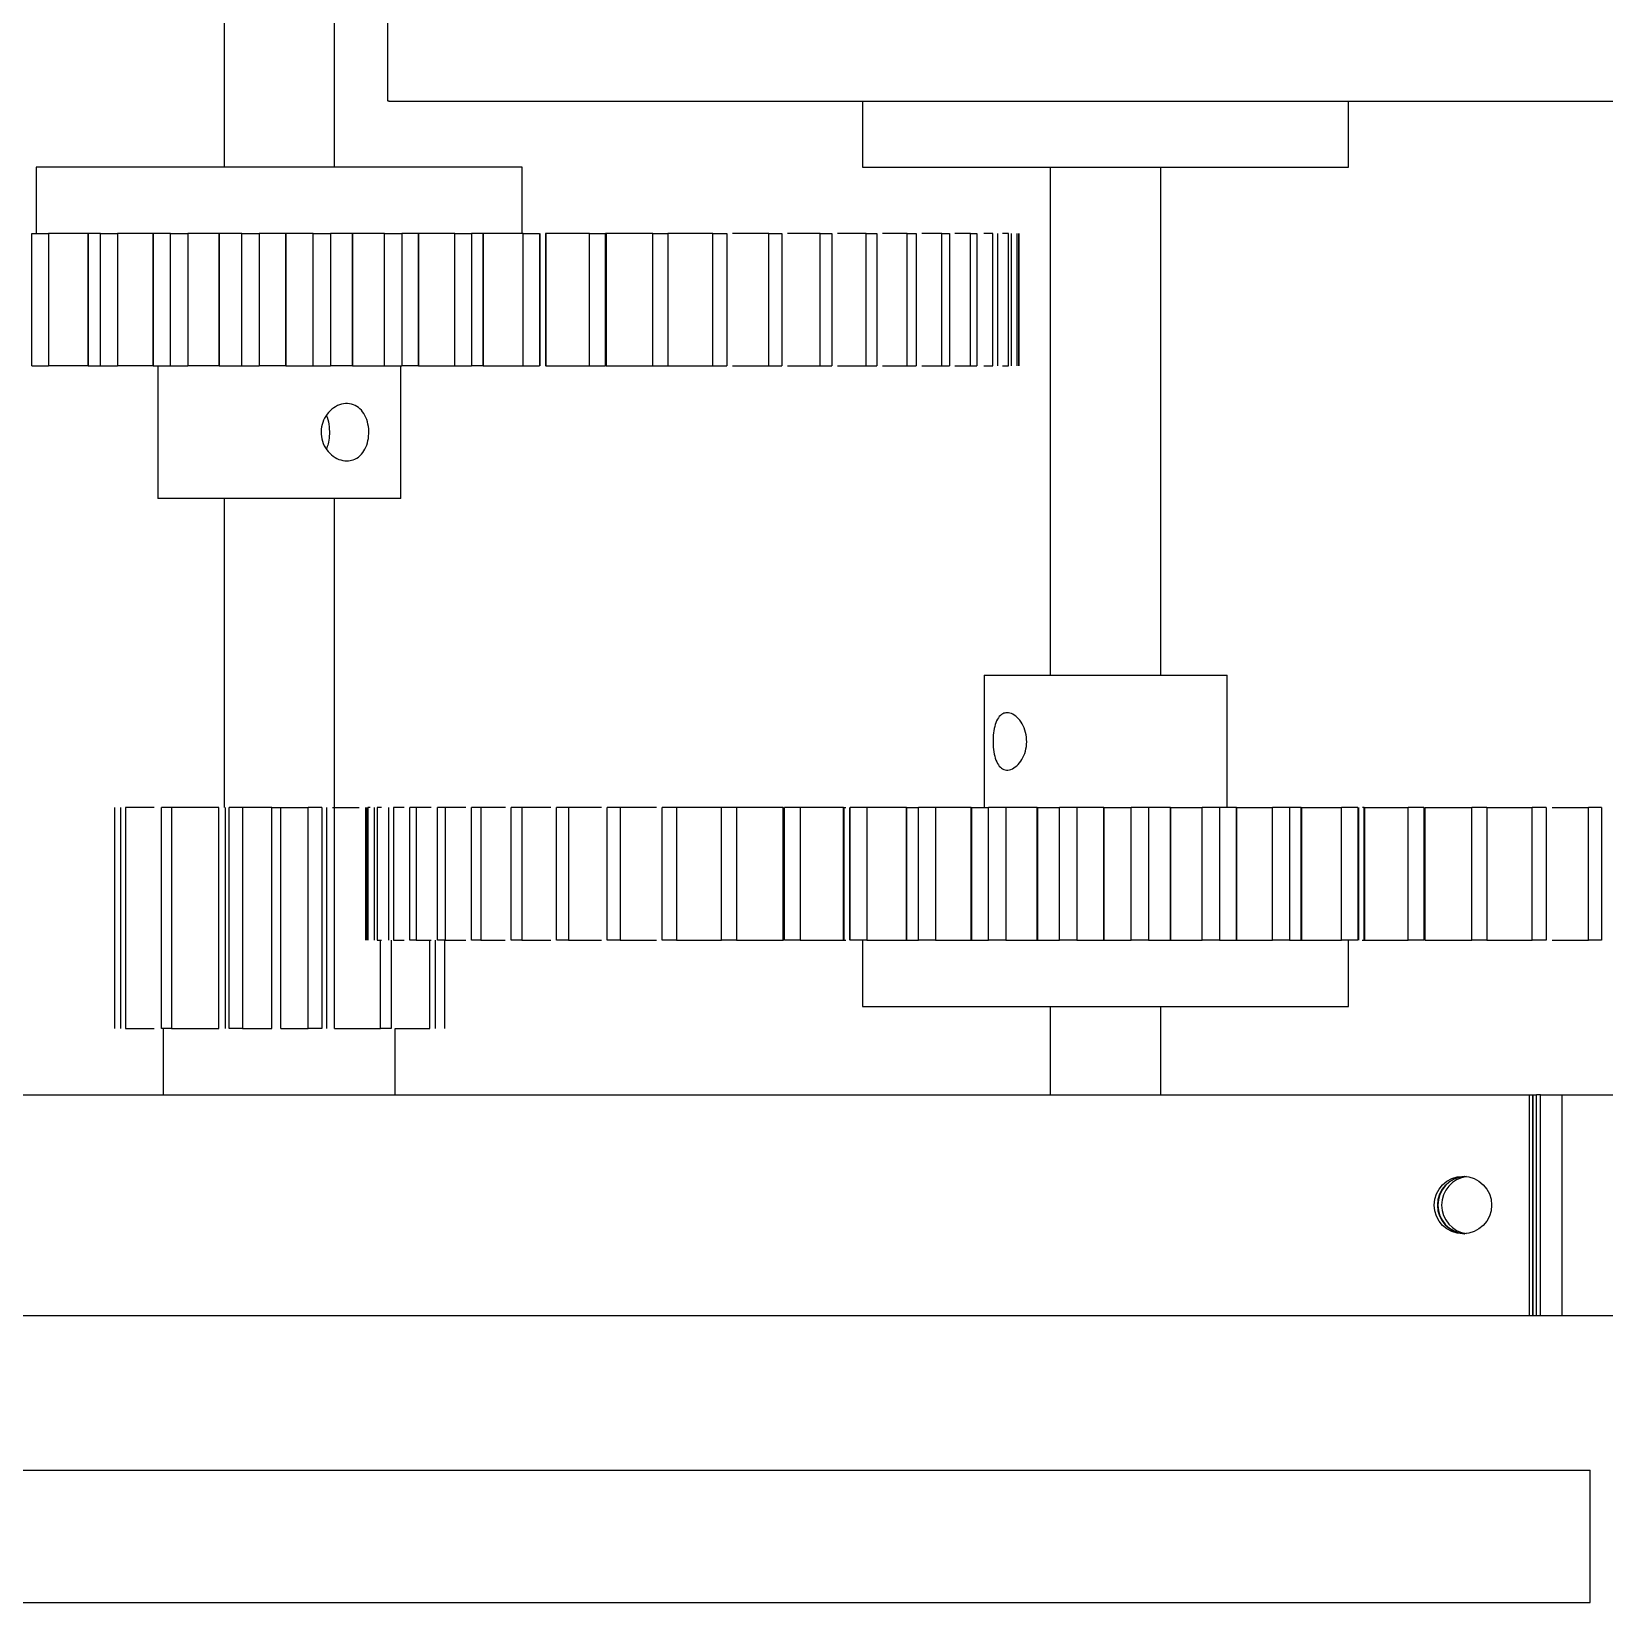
# Model space of a CAD drawing. Header units: millimetres. Extents: x 0 to 420, y 0 to 297.
# Drawn here: x 107.53 to 143.13, y 54.27 to 89.85 of the extents above; entities that cross this region are included whole.
import ezdxf

# ---------------------------------------------------------------- set-up
doc = ezdxf.new("R2010")
doc.units = ezdxf.units.MM

msp = doc.modelspace()

# ---------------------------------------------------------------- linework, layer by layer
at = {"color": 7, "linetype": 'Continuous', "lineweight": 25}
for p, q in [((111.885, 95.77), (111.885, 86.77)), ((114.385, 86.77), (114.385, 95.77)), ((115.586, 90.77), (115.586, 88.27)), ((126.335, 88.27), (126.335, 86.77)), ((137.335, 86.77), (137.335, 88.27)), ((107.635, 86.77), (107.635, 85.27)), ((108.563, 86.77), (107.635, 86.77)), ((118.635, 86.77), (108.563, 86.77)), ((118.635, 85.27), (118.635, 86.77)), ((126.335, 86.77), (137.335, 86.77)), ((130.585, 86.77), (130.585, 75.27)), ((133.085, 75.27), (133.085, 86.77)), ((107.537, 82.27), (107.537, 85.27)), ((107.537, 85.27), (107.91, 85.27)), ((107.91, 85.27), (107.91, 82.27)), ((108.802, 85.27), (108.802, 82.27)), ((108.812, 85.27), (108.802, 85.27)), ((108.812, 85.27), (108.812, 82.27)), ((109.087, 82.27), (109.087, 85.27)), ((109.087, 85.27), (109.471, 85.27)), ((109.471, 85.27), (109.471, 82.27)), ((110.271, 85.27), (110.271, 82.27)), ((110.281, 85.27), (110.271, 85.27)), ((110.281, 85.27), (110.281, 82.27)), ((110.674, 82.27), (110.674, 85.27)), ((110.674, 85.27), (111.065, 85.27)), ((111.065, 85.27), (111.065, 82.27)), ((111.767, 85.27), (111.767, 82.27)), ((111.777, 85.27), (111.767, 85.27)), ((111.777, 85.27), (111.777, 82.27)), ((112.285, 82.27), (112.285, 85.27)), ((112.285, 85.27), (112.679, 85.27)), ((112.679, 85.27), (112.679, 82.27)), ((113.276, 85.27), (113.276, 82.27)), ((113.286, 85.27), (113.276, 85.27)), ((113.286, 85.27), (113.286, 82.27)), ((113.903, 82.27), (113.903, 85.27)), ((113.903, 85.27), (114.297, 85.27)), ((114.297, 85.27), (114.297, 82.27)), ((114.783, 85.27), (114.783, 82.27)), ((114.793, 85.27), (114.783, 85.27)), ((114.793, 85.27), (114.793, 82.27)), ((115.514, 82.27), (115.514, 85.27)), ((115.514, 85.27), (115.905, 85.27)), ((115.905, 85.27), (115.905, 82.27)), ((116.275, 85.27), (116.275, 82.27)), ((116.285, 85.27), (116.275, 85.27)), ((116.285, 85.27), (116.285, 82.27)), ((117.104, 82.27), (117.104, 85.27)), ((117.104, 85.27), (117.486, 85.27)), ((117.486, 85.27), (117.486, 82.27)), ((117.738, 85.27), (117.738, 82.27)), ((117.747, 85.27), (117.738, 85.27)), ((117.747, 85.27), (117.747, 82.27)), ((118.656, 82.27), (118.656, 85.27)), ((118.656, 85.27), (119.027, 85.27)), ((119.027, 85.27), (119.027, 82.27)), ((119.04, 82.27), (119.04, 85.27)), ((119.157, 85.27), (119.157, 82.27)), ((119.166, 85.27), (119.157, 85.27)), ((119.166, 85.27), (119.166, 82.27)), ((120.156, 82.27), (120.156, 85.27)), ((120.156, 85.27), (120.513, 85.27)), ((120.513, 85.27), (120.513, 82.27)), ((120.521, 85.27), (120.521, 82.27)), ((120.529, 85.27), (120.521, 85.27)), ((120.529, 85.27), (120.529, 82.27)), ((121.591, 82.27), (121.591, 85.27)), ((121.591, 85.27), (121.93, 85.27)), ((121.93, 85.27), (121.93, 82.27)), ((122.947, 82.27), (122.947, 85.27)), ((122.947, 85.27), (123.264, 85.27)), ((123.264, 85.27), (123.264, 82.27)), ((124.212, 82.27), (124.212, 85.27)), ((124.212, 85.27), (124.505, 85.27)), ((124.505, 85.27), (124.505, 82.27)), ((125.373, 82.27), (125.373, 85.27)), ((125.373, 85.27), (125.639, 85.27)), ((125.639, 85.27), (125.639, 82.27)), ((126.419, 82.27), (126.419, 85.27)), ((126.419, 85.27), (126.656, 85.27)), ((126.656, 85.27), (126.656, 82.27)), ((127.342, 82.27), (127.342, 85.27)), ((127.342, 85.27), (127.547, 85.27)), ((127.547, 85.27), (127.547, 82.27)), ((128.132, 82.27), (128.132, 85.27)), ((128.132, 85.27), (128.304, 85.27)), ((128.304, 85.27), (128.304, 82.27)), ((128.782, 82.27), (128.782, 85.27)), ((128.782, 85.27), (128.919, 85.27)), ((128.919, 85.27), (128.919, 82.27)), ((129.286, 85.27), (129.078, 85.27)), ((129.286, 82.27), (129.286, 85.27)), ((129.386, 85.27), (129.386, 82.27)), ((129.639, 85.27), (129.5, 85.27)), ((129.639, 82.27), (129.639, 85.27)), ((129.702, 85.27), (129.702, 82.27)), ((129.838, 82.27), (129.838, 85.27)), ((129.863, 85.27), (129.863, 82.27)), ((129.882, 82.27), (129.882, 85.27)), ((107.537, 82.27), (107.91, 82.27)), ((108.812, 82.27), (108.802, 82.27)), ((109.087, 82.27), (109.471, 82.27)), ((110.281, 82.27), (110.271, 82.27)), ((110.385, 82.27), (110.385, 79.27)), ((110.674, 82.27), (111.065, 82.27)), ((111.777, 82.27), (111.767, 82.27)), ((112.285, 82.27), (112.679, 82.27)), ((113.286, 82.27), (113.276, 82.27)), ((113.903, 82.27), (114.297, 82.27)), ((114.793, 82.27), (114.783, 82.27)), ((115.514, 82.27), (115.905, 82.27)), ((115.885, 79.27), (115.885, 82.27)), ((116.285, 82.27), (116.275, 82.27)), ((117.104, 82.27), (117.486, 82.27)), ((117.747, 82.27), (117.738, 82.27)), ((118.656, 82.27), (119.027, 82.27)), ((119.166, 82.27), (119.157, 82.27)), ((120.156, 82.27), (120.513, 82.27)), ((120.529, 82.27), (120.521, 82.27)), ((121.591, 82.27), (121.93, 82.27)), ((122.947, 82.27), (123.264, 82.27)), ((124.212, 82.27), (124.505, 82.27)), ((125.373, 82.27), (125.639, 82.27)), ((126.419, 82.27), (126.656, 82.27)), ((127.342, 82.27), (127.547, 82.27)), ((128.132, 82.27), (128.304, 82.27)), ((128.782, 82.27), (128.919, 82.27)), ((129.078, 82.27), (129.286, 82.27)), ((129.5, 82.27), (129.639, 82.27)), ((110.849, 79.27), (110.385, 79.27)), ((115.885, 79.27), (110.849, 79.27)), ((111.885, 79.27), (111.885, 72.27)), ((114.385, 72.27), (114.385, 79.27)), ((129.085, 75.27), (129.085, 72.27)), ((129.085, 75.27), (133.447, 75.27)), ((133.447, 75.27), (134.585, 75.27)), ((134.585, 72.27), (134.585, 75.27)), ((109.406, 72.27), (109.406, 67.27)), ((109.548, 67.27), (109.548, 72.27)), ((109.652, 72.27), (109.652, 67.27)), ((110.467, 67.27), (110.467, 72.27)), ((110.697, 72.27), (110.467, 72.27)), ((110.697, 72.27), (110.697, 67.27)), ((111.77, 67.27), (111.77, 72.27)), ((111.908, 72.27), (111.908, 67.27)), ((111.997, 67.27), (111.997, 72.27)), ((112.3, 72.27), (111.997, 72.27)), ((112.3, 72.27), (112.3, 67.27)), ((112.968, 67.27), (112.968, 72.27)), ((112.968, 72.27), (113.172, 72.27)), ((113.172, 67.27), (113.172, 72.27)), ((113.787, 67.27), (113.787, 72.27)), ((114.095, 72.27), (113.787, 72.27)), ((114.095, 72.27), (114.095, 67.27)), ((114.211, 67.27), (114.211, 72.27)), ((114.337, 72.27), (114.387, 72.27)), ((114.387, 67.27), (114.387, 72.27)), ((115.087, 72.27), (115.087, 69.27)), ((115.114, 69.27), (115.114, 72.27)), ((115.142, 72.27), (115.142, 69.27)), ((115.189, 72.27), (115.142, 72.27)), ((115.287, 69.27), (115.287, 72.27)), ((115.352, 72.27), (115.352, 69.27)), ((115.446, 72.27), (115.352, 72.27)), ((115.614, 69.27), (115.614, 72.27)), ((115.717, 72.27), (115.717, 69.27)), ((116.093, 69.27), (116.093, 72.27)), ((116.232, 72.27), (116.093, 72.27)), ((116.232, 72.27), (116.232, 69.27)), ((116.718, 69.27), (116.718, 72.27)), ((116.892, 72.27), (116.718, 72.27)), ((116.892, 72.27), (116.892, 69.27)), ((117.485, 69.27), (117.485, 72.27)), ((117.693, 72.27), (117.485, 72.27)), ((117.693, 72.27), (117.693, 69.27)), ((118.386, 69.27), (118.386, 72.27)), ((118.625, 72.27), (118.386, 72.27)), ((118.625, 72.27), (118.625, 69.27)), ((119.412, 69.27), (119.412, 72.27)), ((119.68, 72.27), (119.412, 72.27)), ((119.68, 72.27), (119.68, 69.27)), ((120.555, 69.27), (120.555, 72.27)), ((120.849, 72.27), (120.555, 72.27)), ((120.849, 72.27), (120.849, 69.27)), ((121.802, 69.27), (121.802, 72.27)), ((122.121, 72.27), (121.802, 72.27)), ((122.121, 72.27), (122.121, 69.27)), ((123.144, 69.27), (123.144, 72.27)), ((123.483, 72.27), (123.144, 72.27)), ((123.483, 72.27), (123.483, 69.27)), ((124.54, 69.27), (124.54, 72.27)), ((124.54, 72.27), (124.549, 72.27)), ((124.549, 69.27), (124.549, 72.27)), ((124.566, 69.27), (124.566, 72.27)), ((124.924, 72.27), (124.566, 72.27)), ((124.924, 72.27), (124.924, 69.27)), ((125.908, 69.27), (125.908, 72.27)), ((125.908, 72.27), (125.917, 72.27)), ((125.917, 69.27), (125.917, 72.27)), ((125.917, 72.27), (125.956, 72.27)), ((126.04, 72.27), (126.04, 69.27)), ((126.056, 69.27), (126.056, 72.27)), ((126.429, 72.27), (126.056, 72.27)), ((126.429, 72.27), (126.429, 69.27)), ((127.331, 69.27), (127.331, 72.27)), ((127.331, 72.27), (127.34, 72.27)), ((127.34, 69.27), (127.34, 72.27)), ((127.601, 69.27), (127.601, 72.27)), ((127.984, 72.27), (127.601, 72.27)), ((127.984, 72.27), (127.984, 69.27)), ((128.796, 69.27), (128.796, 72.27)), ((128.796, 72.27), (128.805, 72.27)), ((128.805, 69.27), (128.805, 72.27)), ((129.185, 69.27), (129.185, 72.27)), ((129.575, 72.27), (129.185, 72.27)), ((129.575, 72.27), (129.575, 69.27)), ((130.289, 69.27), (130.289, 72.27)), ((130.289, 72.27), (130.299, 72.27)), ((130.299, 69.27), (130.299, 72.27)), ((130.793, 69.27), (130.793, 72.27)), ((131.188, 72.27), (130.793, 72.27)), ((131.188, 72.27), (131.188, 69.27)), ((131.797, 69.27), (131.797, 72.27)), ((131.797, 72.27), (131.807, 72.27)), ((131.807, 69.27), (131.807, 72.27)), ((132.412, 69.27), (132.412, 72.27)), ((132.806, 72.27), (132.412, 72.27)), ((132.806, 72.27), (132.806, 69.27)), ((133.305, 69.27), (133.305, 72.27)), ((133.305, 72.27), (133.315, 72.27)), ((133.315, 69.27), (133.315, 72.27)), ((134.025, 69.27), (134.025, 72.27)), ((134.415, 72.27), (134.025, 72.27)), ((134.415, 72.27), (134.415, 69.27)), ((134.8, 69.27), (134.8, 72.27)), ((134.8, 72.27), (134.809, 72.27)), ((134.809, 69.27), (134.809, 72.27)), ((135.617, 69.27), (135.617, 72.27)), ((136.001, 72.27), (135.617, 72.27)), ((136.001, 72.27), (136.001, 69.27)), ((136.266, 69.27), (136.266, 72.27)), ((136.266, 72.27), (136.276, 72.27)), ((136.276, 69.27), (136.276, 72.27)), ((137.174, 69.27), (137.174, 72.27)), ((137.547, 72.27), (137.174, 72.27)), ((137.547, 72.27), (137.547, 69.27)), ((137.565, 69.27), (137.565, 72.27)), ((137.692, 72.27), (137.648, 72.27)), ((137.692, 69.27), (137.692, 72.27)), ((137.692, 72.27), (137.701, 72.27)), ((137.701, 69.27), (137.701, 72.27)), ((138.682, 69.27), (138.682, 72.27)), ((139.04, 72.27), (138.682, 72.27)), ((139.04, 72.27), (139.04, 69.27)), ((139.063, 69.27), (139.063, 72.27)), ((139.063, 72.27), (139.071, 72.27)), ((139.071, 69.27), (139.071, 72.27)), ((140.125, 69.27), (140.125, 72.27)), ((140.466, 72.27), (140.125, 72.27)), ((140.466, 72.27), (140.466, 69.27)), ((141.491, 69.27), (141.491, 72.27)), ((141.811, 72.27), (141.491, 72.27)), ((141.811, 72.27), (141.811, 69.27)), ((142.767, 69.27), (142.767, 72.27)), ((143.063, 72.27), (142.767, 72.27)), ((143.063, 72.27), (143.063, 69.27)), ((115.352, 69.27), (115.446, 69.27)), ((115.429, 67.27), (115.429, 69.27)), ((115.67, 69.27), (115.67, 67.27)), ((116.232, 69.27), (116.093, 69.27)), ((116.545, 67.27), (116.545, 69.27)), ((116.664, 69.27), (116.664, 67.27)), ((116.892, 69.27), (116.718, 69.27)), ((116.88, 67.27), (116.88, 69.27)), ((117.693, 69.27), (117.485, 69.27)), ((118.625, 69.27), (118.386, 69.27)), ((119.68, 69.27), (119.412, 69.27)), ((120.849, 69.27), (120.555, 69.27)), ((122.121, 69.27), (121.802, 69.27)), ((123.483, 69.27), (123.144, 69.27)), ((124.54, 69.27), (124.549, 69.27)), ((124.924, 69.27), (124.566, 69.27)), ((125.908, 69.27), (125.917, 69.27)), ((125.917, 69.27), (125.956, 69.27)), ((126.429, 69.27), (126.056, 69.27)), ((126.335, 69.27), (126.335, 67.77)), ((127.331, 69.27), (127.34, 69.27)), ((127.984, 69.27), (127.601, 69.27)), ((128.796, 69.27), (128.805, 69.27)), ((129.575, 69.27), (129.185, 69.27)), ((130.289, 69.27), (130.299, 69.27)), ((131.188, 69.27), (130.793, 69.27)), ((131.797, 69.27), (131.807, 69.27)), ((132.806, 69.27), (132.412, 69.27)), ((133.305, 69.27), (133.315, 69.27)), ((134.415, 69.27), (134.025, 69.27)), ((134.8, 69.27), (134.809, 69.27)), ((136.001, 69.27), (135.617, 69.27)), ((136.266, 69.27), (136.276, 69.27)), ((137.547, 69.27), (137.174, 69.27)), ((137.335, 67.77), (137.335, 69.27)), ((137.645, 69.27), (137.692, 69.27)), ((137.692, 69.27), (137.701, 69.27)), ((139.04, 69.27), (138.682, 69.27)), ((139.063, 69.27), (139.071, 69.27)), ((140.466, 69.27), (140.125, 69.27)), ((141.811, 69.27), (141.491, 69.27)), ((143.063, 69.27), (142.767, 69.27)), ((126.335, 67.77), (135.059, 67.77)), ((130.585, 67.77), (130.585, 65.77)), ((133.085, 65.77), (133.085, 67.77)), ((135.059, 67.77), (137.335, 67.77)), ((110.697, 67.27), (110.467, 67.27)), ((110.51, 67.27), (110.51, 65.77)), ((112.3, 67.27), (111.997, 67.27)), ((114.095, 67.27), (113.787, 67.27)), ((115.67, 67.27), (115.429, 67.27)), ((115.76, 65.77), (115.76, 67.27)), ((89.42, 65.77), (141.423, 65.77)), ((141.423, 65.77), (141.423, 60.77)), ((141.423, 65.77), (141.496, 65.77)), ((141.496, 65.77), (141.496, 60.77)), ((141.496, 65.77), (141.507, 65.77)), ((141.507, 65.77), (141.507, 60.77)), ((141.507, 65.77), (141.589, 65.77)), ((141.589, 60.77), (141.589, 65.77)), ((141.676, 65.77), (141.589, 65.77)), ((141.676, 60.77), (141.676, 65.77)), ((141.676, 65.77), (142.161, 65.77)), ((142.161, 65.77), (142.161, 60.77)), ((142.161, 65.77), (147.16, 65.77)), ((89.42, 60.77), (141.423, 60.77)), ((141.423, 60.77), (141.496, 60.77)), ((141.496, 60.77), (141.507, 60.77)), ((141.507, 60.77), (141.589, 60.77)), ((141.589, 60.77), (141.676, 60.77)), ((141.676, 60.77), (142.161, 60.77)), ((142.161, 60.77), (147.16, 60.77)), ((56.677, 57.27), (142.807, 57.27)), ((142.807, 54.27), (142.807, 57.27)), ((56.677, 54.27), (142.807, 54.27))]:
    msp.add_line(p, q, dxfattribs=at)
msp.add_circle((139.923, 63.27), 0.65, dxfattribs=at)
for centre, start, end in [((139.996, 63.27), 93.2269, 266.7731), ((140.007, 63.27), 93.7083, 266.2917), ((140.089, 63.27), 97.3296, 262.6704)]:
    msp.add_arc(centre, 0.65, start, end, dxfattribs=at)
for points, knots in [([(115.623, 88.27), (115.612, 88.27), (115.574, 88.27), (115.852, 88.27), (116.439, 88.27), (117.323, 88.27), (118.405, 88.27), (119.487, 88.27), (120.576, 88.27), (121.641, 88.27), (122.723, 88.27), (123.708, 88.27), (124.564, 88.27), (125.454, 88.27), (126.469, 88.27), (127.667, 88.27), (128.813, 88.27), (129.721, 88.27), (130.49, 88.27), (131.053, 88.27), (131.397, 88.27)], [0, 0, 0, 0, 0.01948, 0.068411, 0.117459, 0.209736, 0.282259, 0.347017, 0.411758, 0.473284, 0.534813, 0.596231, 0.644516, 0.692876, 0.741199, 0.822434, 0.886097, 0.918027, 0.949926, 1, 1, 1, 1]), ([(131.397, 88.27), (131.766, 88.27), (132.505, 88.27), (133.548, 88.27), (134.444, 88.27), (135.49, 88.27), (136.726, 88.27), (137.779, 88.27), (138.674, 88.27), (139.294, 88.27), (139.896, 88.27), (140.609, 88.27), (141.419, 88.27), (142.635, 88.27), (143.876, 88.27), (145.049, 88.27), (145.925, 88.27), (146.551, 88.27), (146.938, 88.27), (147.209, 88.27), (147.481, 88.27), (147.937, 88.27), (148.35, 88.27), (148.755, 88.27), (148.681, 88.27), (148.661, 88.27)], [0, 0, 0, 0, 0.036058, 0.072127, 0.100451, 0.128825, 0.185488, 0.230079, 0.258455, 0.286831, 0.309123, 0.331412, 0.371233, 0.411034, 0.483236, 0.539972, 0.590621, 0.641252, 0.6919, 0.742583, 0.822224, 0.87982, 0.937415, 0.982586, 1, 1, 1, 1]), ([(108.802, 85.27), (108.765, 85.27), (108.698, 85.27), (108.607, 85.27), (108.497, 85.27), (108.354, 85.27), (108.135, 85.27), (107.965, 85.27), (107.91, 85.27)], [0, 0, 0, 0, 0.083757, 0.152386, 0.216575, 0.414392, 0.81295, 1, 1, 1, 1]), ([(109.087, 85.27), (109.073, 85.27), (109.031, 85.27), (108.987, 85.27), (109.001, 85.27), (108.959, 85.27), (108.902, 85.27), (108.844, 85.27), (108.812, 85.27)], [0, 0, 0, 0, 0.18705, 0.585608, 0.783425, 0.847614, 0.916243, 1, 1, 1, 1]), ([(110.271, 85.27), (110.234, 85.27), (110.167, 85.27), (110.08, 85.27), (109.98, 85.27), (109.862, 85.27), (109.67, 85.27), (109.519, 85.27), (109.471, 85.27)], [0, 0, 0, 0, 0.083757, 0.152386, 0.216575, 0.414392, 0.81295, 1, 1, 1, 1]), ([(110.674, 85.27), (110.653, 85.27), (110.587, 85.27), (110.51, 85.27), (110.495, 85.27), (110.441, 85.27), (110.376, 85.27), (110.315, 85.27), (110.281, 85.27)], [0, 0, 0, 0, 0.18705, 0.585608, 0.783425, 0.847614, 0.916243, 1, 1, 1, 1]), ([(111.767, 85.27), (111.731, 85.27), (111.664, 85.27), (111.582, 85.27), (111.493, 85.27), (111.401, 85.27), (111.237, 85.27), (111.107, 85.27), (111.065, 85.27)], [0, 0, 0, 0, 0.083757, 0.152386, 0.216575, 0.414392, 0.81295, 1, 1, 1, 1]), ([(112.285, 85.27), (112.256, 85.27), (112.166, 85.27), (112.057, 85.27), (112.015, 85.27), (111.947, 85.27), (111.876, 85.27), (111.812, 85.27), (111.777, 85.27)], [0, 0, 0, 0, 0.18705, 0.585608, 0.783425, 0.847614, 0.916243, 1, 1, 1, 1]), ([(113.276, 85.27), (113.24, 85.27), (113.175, 85.27), (113.098, 85.27), (113.021, 85.27), (112.956, 85.27), (112.822, 85.27), (112.714, 85.27), (112.679, 85.27)], [0, 0, 0, 0, 0.083757, 0.152386, 0.216575, 0.414392, 0.81295, 1, 1, 1, 1]), ([(113.903, 85.27), (113.867, 85.27), (113.754, 85.27), (113.615, 85.27), (113.545, 85.27), (113.465, 85.27), (113.387, 85.27), (113.322, 85.27), (113.286, 85.27)], [0, 0, 0, 0, 0.18705, 0.585608, 0.783425, 0.847614, 0.916243, 1, 1, 1, 1]), ([(114.783, 85.27), (114.748, 85.27), (114.685, 85.27), (114.615, 85.27), (114.55, 85.27), (114.513, 85.27), (114.41, 85.27), (114.324, 85.27), (114.297, 85.27)], [0, 0, 0, 0, 0.083757, 0.152386, 0.216575, 0.414392, 0.81295, 1, 1, 1, 1]), ([(115.514, 85.27), (115.472, 85.27), (115.337, 85.27), (115.168, 85.27), (115.071, 85.27), (114.979, 85.27), (114.896, 85.27), (114.83, 85.27), (114.793, 85.27)], [0, 0, 0, 0, 0.18705, 0.585608, 0.783425, 0.847614, 0.916243, 1, 1, 1, 1]), ([(116.275, 85.27), (116.242, 85.27), (116.181, 85.27), (116.118, 85.27), (116.065, 85.27), (116.056, 85.27), (115.986, 85.27), (115.924, 85.27), (115.905, 85.27)], [0, 0, 0, 0, 0.083757, 0.152386, 0.216575, 0.414392, 0.81295, 1, 1, 1, 1]), ([(117.104, 85.27), (117.054, 85.27), (116.899, 85.27), (116.702, 85.27), (116.578, 85.27), (116.477, 85.27), (116.389, 85.27), (116.322, 85.27), (116.285, 85.27)], [0, 0, 0, 0, 0.18705, 0.585608, 0.783425, 0.847614, 0.916243, 1, 1, 1, 1]), ([(117.738, 85.27), (117.706, 85.27), (117.649, 85.27), (117.593, 85.27), (117.554, 85.27), (117.573, 85.27), (117.535, 85.27), (117.498, 85.27), (117.486, 85.27)], [0, 0, 0, 0, 0.0837574, 0.1523862, 0.2165752, 0.4143916, 0.8129503, 1, 1, 1, 1]), ([(118.656, 85.27), (118.6, 85.27), (118.426, 85.27), (118.203, 85.27), (118.054, 85.27), (117.943, 85.27), (117.851, 85.27), (117.784, 85.27), (117.747, 85.27)], [0, 0, 0, 0, 0.18705, 0.585608, 0.783425, 0.847614, 0.916243, 1, 1, 1, 1]), ([(120.156, 85.27), (120.095, 85.27), (119.904, 85.27), (119.656, 85.27), (119.484, 85.27), (119.364, 85.27), (119.27, 85.27), (119.203, 85.27), (119.166, 85.27)], [0, 0, 0, 0, 0.18705, 0.585608, 0.783425, 0.847614, 0.916243, 1, 1, 1, 1]), ([(121.591, 85.27), (121.525, 85.27), (121.318, 85.27), (121.049, 85.27), (120.855, 85.27), (120.727, 85.27), (120.631, 85.27), (120.565, 85.27), (120.529, 85.27)], [0, 0, 0, 0, 0.18705, 0.585608, 0.783425, 0.847614, 0.916243, 1, 1, 1, 1]), ([(122.947, 85.27), (122.877, 85.27), (122.656, 85.27), (122.368, 85.27), (122.153, 85.27), (122.019, 85.27), (121.959, 85.27), (121.93, 85.27), (121.93, 85.27)], [0, 0, 0, 0, 0.204128, 0.639075, 0.854952, 0.925002, 0.999897, 1, 1, 1, 1]), ([(124.212, 85.27), (124.137, 85.27), (123.905, 85.27), (123.634, 85.27), (123.44, 85.27), (123.394, 85.27)], [0, 0, 0, 0, 0.263965, 0.826413, 1, 1, 1, 1]), ([(125.373, 85.27), (125.295, 85.27), (125.053, 85.27), (124.809, 85.27), (124.643, 85.27), (124.634, 85.27)], [0, 0, 0, 0, 0.307371, 0.962306, 1, 1, 1, 1]), ([(126.419, 85.27), (126.34, 85.27), (126.119, 85.27), (125.905, 85.27), (125.768, 85.27)], [0, 0, 0, 0, 0.3614598, 1, 1, 1, 1]), ([(127.342, 85.27), (127.261, 85.27), (127.074, 85.27), (126.89, 85.27), (126.786, 85.27)], [0, 0, 0, 0, 0.433552, 1, 1, 1, 1]), ([(128.132, 85.27), (128.05, 85.27), (127.898, 85.27), (127.747, 85.27), (127.677, 85.27)], [0, 0, 0, 0, 0.537412, 1, 1, 1, 1]), ([(128.782, 85.27), (128.7, 85.27), (128.581, 85.27), (128.462, 85.27), (128.424, 85.27)], [0, 0, 0, 0, 0.6855599, 1, 1, 1, 1]), ([(108.802, 82.27), (108.765, 82.27), (108.698, 82.27), (108.607, 82.27), (108.497, 82.27), (108.354, 82.27), (108.135, 82.27), (107.965, 82.27), (107.91, 82.27)], [0, 0, 0, 0, 0.083757, 0.152386, 0.216575, 0.414392, 0.81295, 1, 1, 1, 1]), ([(108.812, 82.27), (108.844, 82.27), (108.902, 82.27), (108.959, 82.27), (109.001, 82.27), (108.987, 82.27), (109.031, 82.27), (109.073, 82.27), (109.087, 82.27)], [0, 0, 0, 0, 0.083757, 0.152386, 0.216575, 0.414392, 0.81295, 1, 1, 1, 1]), ([(110.271, 82.27), (110.234, 82.27), (110.167, 82.27), (110.08, 82.27), (109.98, 82.27), (109.862, 82.27), (109.67, 82.27), (109.519, 82.27), (109.471, 82.27)], [0, 0, 0, 0, 0.083757, 0.152386, 0.216575, 0.414392, 0.81295, 1, 1, 1, 1]), ([(110.281, 82.27), (110.315, 82.27), (110.376, 82.27), (110.441, 82.27), (110.495, 82.27), (110.51, 82.27), (110.587, 82.27), (110.653, 82.27), (110.674, 82.27)], [0, 0, 0, 0, 0.083757, 0.152386, 0.216575, 0.414392, 0.81295, 1, 1, 1, 1]), ([(111.767, 82.27), (111.731, 82.27), (111.664, 82.27), (111.582, 82.27), (111.493, 82.27), (111.401, 82.27), (111.237, 82.27), (111.107, 82.27), (111.065, 82.27)], [0, 0, 0, 0, 0.0837574, 0.1523862, 0.2165752, 0.4143916, 0.8129503, 1, 1, 1, 1]), ([(111.777, 82.27), (111.812, 82.27), (111.876, 82.27), (111.947, 82.27), (112.015, 82.27), (112.057, 82.27), (112.166, 82.27), (112.256, 82.27), (112.285, 82.27)], [0, 0, 0, 0, 0.083757, 0.152386, 0.216575, 0.414392, 0.81295, 1, 1, 1, 1]), ([(113.276, 82.27), (113.24, 82.27), (113.175, 82.27), (113.098, 82.27), (113.021, 82.27), (112.956, 82.27), (112.822, 82.27), (112.714, 82.27), (112.679, 82.27)], [0, 0, 0, 0, 0.083757, 0.152386, 0.216575, 0.414392, 0.81295, 1, 1, 1, 1]), ([(113.286, 82.27), (113.322, 82.27), (113.387, 82.27), (113.465, 82.27), (113.545, 82.27), (113.615, 82.27), (113.754, 82.27), (113.867, 82.27), (113.903, 82.27)], [0, 0, 0, 0, 0.083757, 0.152386, 0.216575, 0.414392, 0.81295, 1, 1, 1, 1]), ([(114.783, 82.27), (114.748, 82.27), (114.685, 82.27), (114.615, 82.27), (114.55, 82.27), (114.513, 82.27), (114.41, 82.27), (114.324, 82.27), (114.297, 82.27)], [0, 0, 0, 0, 0.083757, 0.152386, 0.216575, 0.414392, 0.81295, 1, 1, 1, 1]), ([(114.793, 82.27), (114.83, 82.27), (114.896, 82.27), (114.979, 82.27), (115.071, 82.27), (115.168, 82.27), (115.337, 82.27), (115.472, 82.27), (115.514, 82.27)], [0, 0, 0, 0, 0.083757, 0.152386, 0.216575, 0.414392, 0.81295, 1, 1, 1, 1]), ([(116.275, 82.27), (116.242, 82.27), (116.181, 82.27), (116.118, 82.27), (116.065, 82.27), (116.056, 82.27), (115.986, 82.27), (115.924, 82.27), (115.905, 82.27)], [0, 0, 0, 0, 0.083757, 0.152386, 0.216575, 0.414392, 0.81295, 1, 1, 1, 1]), ([(116.285, 82.27), (116.322, 82.27), (116.389, 82.27), (116.477, 82.27), (116.578, 82.27), (116.702, 82.27), (116.899, 82.27), (117.054, 82.27), (117.104, 82.27)], [0, 0, 0, 0, 0.083757, 0.152386, 0.216575, 0.414392, 0.81295, 1, 1, 1, 1]), ([(117.738, 82.27), (117.706, 82.27), (117.649, 82.27), (117.593, 82.27), (117.554, 82.27), (117.573, 82.27), (117.535, 82.27), (117.498, 82.27), (117.486, 82.27)], [0, 0, 0, 0, 0.083757, 0.152386, 0.216575, 0.414392, 0.81295, 1, 1, 1, 1]), ([(117.747, 82.27), (117.784, 82.27), (117.851, 82.27), (117.943, 82.27), (118.054, 82.27), (118.203, 82.27), (118.426, 82.27), (118.6, 82.27), (118.656, 82.27)], [0, 0, 0, 0, 0.083757, 0.152386, 0.216575, 0.414392, 0.81295, 1, 1, 1, 1]), ([(119.166, 82.27), (119.203, 82.27), (119.27, 82.27), (119.364, 82.27), (119.484, 82.27), (119.656, 82.27), (119.904, 82.27), (120.095, 82.27), (120.156, 82.27)], [0, 0, 0, 0, 0.083757, 0.152386, 0.216575, 0.414392, 0.81295, 1, 1, 1, 1]), ([(120.529, 82.27), (120.565, 82.27), (120.631, 82.27), (120.727, 82.27), (120.855, 82.27), (121.049, 82.27), (121.318, 82.27), (121.525, 82.27), (121.591, 82.27)], [0, 0, 0, 0, 0.083757, 0.152386, 0.216575, 0.414392, 0.81295, 1, 1, 1, 1]), ([(121.93, 82.27), (121.93, 82.27), (121.959, 82.27), (122.019, 82.27), (122.153, 82.27), (122.368, 82.27), (122.656, 82.27), (122.877, 82.27), (122.947, 82.27)], [0, 0, 0, 0, 0.000103, 0.074998, 0.145048, 0.360925, 0.795872, 1, 1, 1, 1]), ([(123.395, 82.27), (123.441, 82.27), (123.635, 82.27), (123.905, 82.27), (124.137, 82.27), (124.212, 82.27)], [0, 0, 0, 0, 0.172167, 0.735581, 1, 1, 1, 1]), ([(124.636, 82.27), (124.644, 82.27), (124.81, 82.27), (125.053, 82.27), (125.295, 82.27), (125.373, 82.27)], [0, 0, 0, 0, 0.035868, 0.692046, 1, 1, 1, 1]), ([(125.77, 82.27), (125.906, 82.27), (126.12, 82.27), (126.34, 82.27), (126.419, 82.27)], [0, 0, 0, 0, 0.637777, 1, 1, 1, 1]), ([(126.787, 82.27), (126.891, 82.27), (127.074, 82.27), (127.261, 82.27), (127.342, 82.27)], [0, 0, 0, 0, 0.5653788, 1, 1, 1, 1]), ([(127.678, 82.27), (127.748, 82.27), (127.898, 82.27), (128.05, 82.27), (128.132, 82.27)], [0, 0, 0, 0, 0.46097, 1, 1, 1, 1]), ([(128.424, 82.27), (128.462, 82.27), (128.581, 82.27), (128.7, 82.27), (128.782, 82.27)], [0, 0, 0, 0, 0.31444, 1, 1, 1, 1]), ([(114.664, 80.12), (114.603, 80.127), (114.482, 80.141), (114.309, 80.25), (114.17, 80.411), (114.086, 80.616), (114.072, 80.837), (114.128, 81.048), (114.243, 81.228), (114.405, 81.36), (114.59, 81.427), (114.773, 81.419), (114.932, 81.341), (115.057, 81.201), (115.138, 81.011), (115.169, 80.794), (115.149, 80.576), (115.08, 80.381), (114.966, 80.228), (114.821, 80.136), (114.712, 80.125), (114.664, 80.12)], [0, 0, 0, 0, 0.052684, 0.105334, 0.158862, 0.213078, 0.266308, 0.318404, 0.370989, 0.424904, 0.478956, 0.531761, 0.583889, 0.636872, 0.690999, 0.744788, 0.797204, 0.849385, 0.902796, 0.957019, 1, 1, 1, 1]), ([(114.202, 81.143), (114.208, 81.132), (114.244, 81.065), (114.267, 80.903), (114.272, 80.691), (114.25, 80.515), (114.215, 80.429), (114.2, 80.394)], [0, 0, 0, 0, 0.056852, 0.343859, 0.602538, 0.832915, 1, 1, 1, 1]), ([(129.607, 74.42), (129.65, 74.413), (129.738, 74.399), (129.869, 74.291), (129.979, 74.129), (130.046, 73.924), (130.058, 73.704), (130.013, 73.493), (129.92, 73.313), (129.795, 73.18), (129.658, 73.114), (129.53, 73.121), (129.426, 73.199), (129.349, 73.339), (129.302, 73.529), (129.285, 73.747), (129.296, 73.964), (129.335, 74.159), (129.404, 74.313), (129.498, 74.405), (129.573, 74.416), (129.607, 74.42)], [0, 0, 0, 0, 0.052684, 0.105334, 0.158862, 0.213078, 0.266308, 0.318404, 0.370989, 0.424904, 0.478956, 0.531761, 0.583889, 0.636872, 0.690999, 0.744788, 0.797204, 0.849385, 0.902796, 0.957019, 1, 1, 1, 1]), ([(110.304, 72.27), (110.113, 72.27), (109.893, 72.27), (109.68, 72.27), (109.652, 72.27)], [0, 0, 0, 0, 0.8690002, 1, 1, 1, 1]), ([(111.77, 72.27), (111.729, 72.27), (111.653, 72.27), (111.554, 72.27), (111.439, 72.27), (111.255, 72.27), (110.937, 72.27), (110.724, 72.27), (110.697, 72.27)], [0, 0, 0, 0, 0.097265, 0.176196, 0.251012, 0.478778, 0.932445, 1, 1, 1, 1]), ([(112.968, 72.27), (112.931, 72.27), (112.864, 72.27), (112.797, 72.27), (112.748, 72.27), (112.71, 72.27), (112.483, 72.27), (112.321, 72.27), (112.3, 72.27)], [0, 0, 0, 0, 0.097265, 0.176196, 0.251012, 0.478778, 0.932445, 1, 1, 1, 1]), ([(113.172, 72.27), (113.208, 72.27), (113.274, 72.27), (113.336, 72.27), (113.377, 72.27), (113.399, 72.27), (113.613, 72.27), (113.767, 72.27), (113.787, 72.27)], [0, 0, 0, 0, 0.097265, 0.176196, 0.251012, 0.478778, 0.932445, 1, 1, 1, 1]), ([(114.387, 72.27), (114.429, 72.27), (114.504, 72.27), (114.601, 72.27), (114.712, 72.27), (114.784, 72.27), (114.906, 72.27), (114.939, 72.27)], [0, 0, 0, 0, 0.172441, 0.312377, 0.445019, 0.848825, 1, 1, 1, 1]), ([(115.962, 72.27), (115.961, 72.27), (115.879, 72.27), (115.798, 72.27), (115.717, 72.27)], [0, 0, 0, 0, 0.00464, 1, 1, 1, 1]), ([(116.57, 72.27), (116.539, 72.27), (116.426, 72.27), (116.314, 72.27), (116.232, 72.27)], [0, 0, 0, 0, 0.274332, 1, 1, 1, 1]), ([(117.354, 72.27), (117.282, 72.27), (117.129, 72.27), (116.974, 72.27), (116.892, 72.27)], [0, 0, 0, 0, 0.4703271, 1, 1, 1, 1]), ([(118.255, 72.27), (118.149, 72.27), (117.963, 72.27), (117.774, 72.27), (117.693, 72.27)], [0, 0, 0, 0, 0.571618, 1, 1, 1, 1]), ([(119.281, 72.27), (119.142, 72.27), (118.926, 72.27), (118.704, 72.27), (118.625, 72.27)], [0, 0, 0, 0, 0.6423054, 1, 1, 1, 1]), ([(120.424, 72.27), (120.412, 72.27), (120.244, 72.27), (119.999, 72.27), (119.757, 72.27), (119.68, 72.27)], [0, 0, 0, 0, 0.04702, 0.695608, 1, 1, 1, 1]), ([(121.671, 72.27), (121.623, 72.27), (121.427, 72.27), (121.155, 72.27), (120.924, 72.27), (120.849, 72.27)], [0, 0, 0, 0, 0.181229, 0.738476, 1, 1, 1, 1]), ([(123.144, 72.27), (123.14, 72.27), (123.108, 72.27), (123.044, 72.27), (122.911, 72.27), (122.698, 72.27), (122.411, 72.27), (122.191, 72.27), (122.121, 72.27)], [0, 0, 0, 0, 0.008032, 0.082333, 0.151827, 0.365993, 0.797491, 1, 1, 1, 1]), ([(124.54, 72.27), (124.504, 72.27), (124.439, 72.27), (124.343, 72.27), (124.215, 72.27), (124.023, 72.27), (123.755, 72.27), (123.549, 72.27), (123.483, 72.27)], [0, 0, 0, 0, 0.083757, 0.152386, 0.216575, 0.414392, 0.81295, 1, 1, 1, 1]), ([(125.908, 72.27), (125.871, 72.27), (125.804, 72.27), (125.71, 72.27), (125.591, 72.27), (125.42, 72.27), (125.174, 72.27), (124.984, 72.27), (124.924, 72.27)], [0, 0, 0, 0, 0.083757, 0.152386, 0.216575, 0.414392, 0.81295, 1, 1, 1, 1]), ([(127.331, 72.27), (127.294, 72.27), (127.226, 72.27), (127.135, 72.27), (127.024, 72.27), (126.878, 72.27), (126.656, 72.27), (126.484, 72.27), (126.429, 72.27)], [0, 0, 0, 0, 0.083757, 0.152386, 0.216575, 0.414392, 0.81295, 1, 1, 1, 1]), ([(127.34, 72.27), (127.372, 72.27), (127.43, 72.27), (127.486, 72.27), (127.526, 72.27), (127.509, 72.27), (127.549, 72.27), (127.588, 72.27), (127.601, 72.27)], [0, 0, 0, 0, 0.083757, 0.152386, 0.216575, 0.414392, 0.81295, 1, 1, 1, 1]), ([(128.796, 72.27), (128.759, 72.27), (128.692, 72.27), (128.604, 72.27), (128.503, 72.27), (128.381, 72.27), (128.186, 72.27), (128.033, 72.27), (127.984, 72.27)], [0, 0, 0, 0, 0.0837574, 0.1523862, 0.2165752, 0.4143916, 0.8129503, 1, 1, 1, 1]), ([(128.805, 72.27), (128.839, 72.27), (128.9, 72.27), (128.964, 72.27), (129.017, 72.27), (129.028, 72.27), (129.101, 72.27), (129.164, 72.27), (129.185, 72.27)], [0, 0, 0, 0, 0.083757, 0.152386, 0.216575, 0.414392, 0.81295, 1, 1, 1, 1]), ([(130.289, 72.27), (130.253, 72.27), (130.186, 72.27), (130.103, 72.27), (130.013, 72.27), (129.917, 72.27), (129.75, 72.27), (129.618, 72.27), (129.575, 72.27)], [0, 0, 0, 0, 0.083757, 0.152386, 0.216575, 0.414392, 0.81295, 1, 1, 1, 1]), ([(130.299, 72.27), (130.334, 72.27), (130.397, 72.27), (130.468, 72.27), (130.534, 72.27), (130.573, 72.27), (130.678, 72.27), (130.765, 72.27), (130.793, 72.27)], [0, 0, 0, 0, 0.083757, 0.152386, 0.216575, 0.414392, 0.81295, 1, 1, 1, 1]), ([(131.797, 72.27), (131.761, 72.27), (131.696, 72.27), (131.619, 72.27), (131.54, 72.27), (131.471, 72.27), (131.334, 72.27), (131.223, 72.27), (131.188, 72.27)], [0, 0, 0, 0, 0.083757, 0.152386, 0.216575, 0.414392, 0.81295, 1, 1, 1, 1]), ([(131.807, 72.27), (131.843, 72.27), (131.908, 72.27), (131.985, 72.27), (132.063, 72.27), (132.13, 72.27), (132.266, 72.27), (132.376, 72.27), (132.412, 72.27)], [0, 0, 0, 0, 0.0837574, 0.1523862, 0.2165752, 0.4143916, 0.8129503, 1, 1, 1, 1]), ([(133.305, 72.27), (133.27, 72.27), (133.207, 72.27), (133.136, 72.27), (133.069, 72.27), (133.029, 72.27), (132.922, 72.27), (132.834, 72.27), (132.806, 72.27)], [0, 0, 0, 0, 0.083757, 0.152386, 0.216575, 0.414392, 0.81295, 1, 1, 1, 1]), ([(133.315, 72.27), (133.352, 72.27), (133.418, 72.27), (133.501, 72.27), (133.591, 72.27), (133.685, 72.27), (133.851, 72.27), (133.982, 72.27), (134.025, 72.27)], [0, 0, 0, 0, 0.083757, 0.152386, 0.216575, 0.414392, 0.81295, 1, 1, 1, 1]), ([(134.8, 72.27), (134.766, 72.27), (134.705, 72.27), (134.641, 72.27), (134.587, 72.27), (134.575, 72.27), (134.5, 72.27), (134.436, 72.27), (134.415, 72.27)], [0, 0, 0, 0, 0.083757, 0.152386, 0.216575, 0.414392, 0.81295, 1, 1, 1, 1]), ([(134.809, 72.27), (134.846, 72.27), (134.914, 72.27), (135.001, 72.27), (135.101, 72.27), (135.222, 72.27), (135.416, 72.27), (135.568, 72.27), (135.617, 72.27)], [0, 0, 0, 0, 0.083757, 0.152386, 0.216575, 0.414392, 0.81295, 1, 1, 1, 1]), ([(136.266, 72.27), (136.235, 72.27), (136.177, 72.27), (136.12, 72.27), (136.079, 72.27), (136.095, 72.27), (136.054, 72.27), (136.013, 72.27), (136.001, 72.27)], [0, 0, 0, 0, 0.083757, 0.152386, 0.216575, 0.414392, 0.81295, 1, 1, 1, 1]), ([(136.276, 72.27), (136.313, 72.27), (136.38, 72.27), (136.471, 72.27), (136.582, 72.27), (136.727, 72.27), (136.948, 72.27), (137.119, 72.27), (137.174, 72.27)], [0, 0, 0, 0, 0.083757, 0.152386, 0.216575, 0.414392, 0.81295, 1, 1, 1, 1]), ([(137.701, 72.27), (137.738, 72.27), (137.804, 72.27), (137.898, 72.27), (138.018, 72.27), (138.187, 72.27), (138.432, 72.27), (138.621, 72.27), (138.682, 72.27)], [0, 0, 0, 0, 0.083757, 0.152386, 0.216575, 0.414392, 0.81295, 1, 1, 1, 1]), ([(139.071, 72.27), (139.107, 72.27), (139.173, 72.27), (139.269, 72.27), (139.396, 72.27), (139.588, 72.27), (139.855, 72.27), (140.06, 72.27), (140.125, 72.27)], [0, 0, 0, 0, 0.083757, 0.152386, 0.216575, 0.414392, 0.81295, 1, 1, 1, 1]), ([(140.466, 72.27), (140.471, 72.27), (140.505, 72.27), (140.57, 72.27), (140.703, 72.27), (140.916, 72.27), (141.202, 72.27), (141.421, 72.27), (141.491, 72.27)], [0, 0, 0, 0, 0.012662, 0.086616, 0.155786, 0.368952, 0.798436, 1, 1, 1, 1]), ([(141.942, 72.27), (141.992, 72.27), (142.189, 72.27), (142.462, 72.27), (142.693, 72.27), (142.767, 72.27)], [0, 0, 0, 0, 0.186541, 0.740172, 1, 1, 1, 1]), ([(115.717, 69.27), (115.798, 69.27), (115.879, 69.27), (115.962, 69.27), (115.963, 69.27)], [0, 0, 0, 0, 0.989906, 1, 1, 1, 1]), ([(116.232, 69.27), (116.314, 69.27), (116.426, 69.27), (116.539, 69.27), (116.57, 69.27)], [0, 0, 0, 0, 0.7256681, 1, 1, 1, 1]), ([(116.892, 69.27), (116.974, 69.27), (117.129, 69.27), (117.283, 69.27), (117.355, 69.27)], [0, 0, 0, 0, 0.528109, 1, 1, 1, 1]), ([(117.693, 69.27), (117.774, 69.27), (117.96, 69.27), (118.142, 69.27), (118.245, 69.27)], [0, 0, 0, 0, 0.435822, 1, 1, 1, 1]), ([(118.625, 69.27), (118.704, 69.27), (118.927, 69.27), (119.143, 69.27), (119.283, 69.27)], [0, 0, 0, 0, 0.356949, 1, 1, 1, 1]), ([(119.68, 69.27), (119.757, 69.27), (119.999, 69.27), (120.245, 69.27), (120.413, 69.27), (120.425, 69.27)], [0, 0, 0, 0, 0.30382, 0.95119, 1, 1, 1, 1]), ([(120.849, 69.27), (120.924, 69.27), (121.155, 69.27), (121.427, 69.27), (121.624, 69.27), (121.673, 69.27)], [0, 0, 0, 0, 0.261081, 0.817381, 1, 1, 1, 1]), ([(122.121, 69.27), (122.191, 69.27), (122.411, 69.27), (122.698, 69.27), (122.911, 69.27), (123.044, 69.27), (123.108, 69.27), (123.14, 69.27), (123.144, 69.27)], [0, 0, 0, 0, 0.202509, 0.634007, 0.848173, 0.917667, 0.991968, 1, 1, 1, 1]), ([(123.483, 69.27), (123.549, 69.27), (123.755, 69.27), (124.023, 69.27), (124.215, 69.27), (124.343, 69.27), (124.439, 69.27), (124.504, 69.27), (124.54, 69.27)], [0, 0, 0, 0, 0.18705, 0.585608, 0.783425, 0.847614, 0.916243, 1, 1, 1, 1]), ([(124.924, 69.27), (124.984, 69.27), (125.174, 69.27), (125.42, 69.27), (125.591, 69.27), (125.71, 69.27), (125.804, 69.27), (125.871, 69.27), (125.908, 69.27)], [0, 0, 0, 0, 0.18705, 0.585608, 0.783425, 0.847614, 0.916243, 1, 1, 1, 1]), ([(126.429, 69.27), (126.484, 69.27), (126.656, 69.27), (126.878, 69.27), (127.024, 69.27), (127.135, 69.27), (127.226, 69.27), (127.294, 69.27), (127.331, 69.27)], [0, 0, 0, 0, 0.18705, 0.585608, 0.783425, 0.847614, 0.916243, 1, 1, 1, 1]), ([(127.34, 69.27), (127.372, 69.27), (127.43, 69.27), (127.486, 69.27), (127.526, 69.27), (127.509, 69.27), (127.549, 69.27), (127.588, 69.27), (127.601, 69.27)], [0, 0, 0, 0, 0.083757, 0.152386, 0.216575, 0.414392, 0.81295, 1, 1, 1, 1]), ([(127.984, 69.27), (128.033, 69.27), (128.186, 69.27), (128.381, 69.27), (128.503, 69.27), (128.604, 69.27), (128.692, 69.27), (128.759, 69.27), (128.796, 69.27)], [0, 0, 0, 0, 0.1870497, 0.5856084, 0.7834248, 0.8476138, 0.9162426, 1, 1, 1, 1]), ([(128.805, 69.27), (128.839, 69.27), (128.9, 69.27), (128.964, 69.27), (129.017, 69.27), (129.028, 69.27), (129.101, 69.27), (129.164, 69.27), (129.185, 69.27)], [0, 0, 0, 0, 0.0837574, 0.1523862, 0.2165752, 0.4143916, 0.8129503, 1, 1, 1, 1]), ([(129.575, 69.27), (129.618, 69.27), (129.75, 69.27), (129.917, 69.27), (130.013, 69.27), (130.103, 69.27), (130.186, 69.27), (130.253, 69.27), (130.289, 69.27)], [0, 0, 0, 0, 0.18705, 0.585608, 0.783425, 0.847614, 0.916243, 1, 1, 1, 1]), ([(130.299, 69.27), (130.334, 69.27), (130.397, 69.27), (130.468, 69.27), (130.534, 69.27), (130.573, 69.27), (130.678, 69.27), (130.765, 69.27), (130.793, 69.27)], [0, 0, 0, 0, 0.0837574, 0.1523862, 0.2165752, 0.4143916, 0.8129503, 1, 1, 1, 1]), ([(131.188, 69.27), (131.223, 69.27), (131.334, 69.27), (131.471, 69.27), (131.54, 69.27), (131.619, 69.27), (131.696, 69.27), (131.761, 69.27), (131.797, 69.27)], [0, 0, 0, 0, 0.18705, 0.585608, 0.783425, 0.847614, 0.916243, 1, 1, 1, 1]), ([(131.807, 69.27), (131.843, 69.27), (131.908, 69.27), (131.985, 69.27), (132.063, 69.27), (132.13, 69.27), (132.266, 69.27), (132.376, 69.27), (132.412, 69.27)], [0, 0, 0, 0, 0.083757, 0.152386, 0.216575, 0.414392, 0.81295, 1, 1, 1, 1]), ([(132.806, 69.27), (132.834, 69.27), (132.922, 69.27), (133.029, 69.27), (133.069, 69.27), (133.136, 69.27), (133.207, 69.27), (133.27, 69.27), (133.305, 69.27)], [0, 0, 0, 0, 0.18705, 0.585608, 0.783425, 0.847614, 0.916243, 1, 1, 1, 1]), ([(133.315, 69.27), (133.352, 69.27), (133.418, 69.27), (133.501, 69.27), (133.591, 69.27), (133.685, 69.27), (133.851, 69.27), (133.982, 69.27), (134.025, 69.27)], [0, 0, 0, 0, 0.083757, 0.152386, 0.216575, 0.414392, 0.81295, 1, 1, 1, 1]), ([(134.415, 69.27), (134.436, 69.27), (134.5, 69.27), (134.575, 69.27), (134.587, 69.27), (134.641, 69.27), (134.705, 69.27), (134.766, 69.27), (134.8, 69.27)], [0, 0, 0, 0, 0.18705, 0.585608, 0.783425, 0.847614, 0.916243, 1, 1, 1, 1]), ([(134.809, 69.27), (134.846, 69.27), (134.914, 69.27), (135.001, 69.27), (135.101, 69.27), (135.222, 69.27), (135.416, 69.27), (135.568, 69.27), (135.617, 69.27)], [0, 0, 0, 0, 0.083757, 0.152386, 0.216575, 0.414392, 0.81295, 1, 1, 1, 1]), ([(136.001, 69.27), (136.013, 69.27), (136.054, 69.27), (136.095, 69.27), (136.079, 69.27), (136.12, 69.27), (136.177, 69.27), (136.235, 69.27), (136.266, 69.27)], [0, 0, 0, 0, 0.18705, 0.585608, 0.783425, 0.847614, 0.916243, 1, 1, 1, 1]), ([(136.276, 69.27), (136.313, 69.27), (136.38, 69.27), (136.471, 69.27), (136.582, 69.27), (136.727, 69.27), (136.948, 69.27), (137.119, 69.27), (137.174, 69.27)], [0, 0, 0, 0, 0.083757, 0.152386, 0.216575, 0.414392, 0.81295, 1, 1, 1, 1]), ([(137.701, 69.27), (137.738, 69.27), (137.804, 69.27), (137.898, 69.27), (138.018, 69.27), (138.187, 69.27), (138.432, 69.27), (138.621, 69.27), (138.682, 69.27)], [0, 0, 0, 0, 0.083757, 0.152386, 0.216575, 0.414392, 0.81295, 1, 1, 1, 1]), ([(139.071, 69.27), (139.107, 69.27), (139.173, 69.27), (139.269, 69.27), (139.396, 69.27), (139.588, 69.27), (139.855, 69.27), (140.06, 69.27), (140.125, 69.27)], [0, 0, 0, 0, 0.083757, 0.152386, 0.216575, 0.414392, 0.81295, 1, 1, 1, 1]), ([(140.466, 69.27), (140.471, 69.27), (140.505, 69.27), (140.57, 69.27), (140.703, 69.27), (140.916, 69.27), (141.202, 69.27), (141.421, 69.27), (141.491, 69.27)], [0, 0, 0, 0, 0.012662, 0.086616, 0.155786, 0.368952, 0.798436, 1, 1, 1, 1]), ([(141.942, 69.27), (141.992, 69.27), (142.189, 69.27), (142.462, 69.27), (142.693, 69.27), (142.767, 69.27)], [0, 0, 0, 0, 0.186541, 0.740172, 1, 1, 1, 1]), ([(109.652, 67.27), (109.68, 67.27), (109.893, 67.27), (110.113, 67.27), (110.304, 67.27)], [0, 0, 0, 0, 0.1310008, 1, 1, 1, 1]), ([(110.697, 67.27), (110.724, 67.27), (110.937, 67.27), (111.255, 67.27), (111.439, 67.27), (111.554, 67.27), (111.653, 67.27), (111.729, 67.27), (111.77, 67.27)], [0, 0, 0, 0, 0.067555, 0.521222, 0.748988, 0.823804, 0.902735, 1, 1, 1, 1]), ([(112.3, 67.27), (112.321, 67.27), (112.483, 67.27), (112.71, 67.27), (112.748, 67.27), (112.797, 67.27), (112.864, 67.27), (112.931, 67.27), (112.968, 67.27)], [0, 0, 0, 0, 0.067555, 0.521222, 0.748988, 0.823804, 0.902735, 1, 1, 1, 1]), ([(113.172, 67.27), (113.208, 67.27), (113.274, 67.27), (113.336, 67.27), (113.377, 67.27), (113.399, 67.27), (113.613, 67.27), (113.767, 67.27), (113.787, 67.27)], [0, 0, 0, 0, 0.097265, 0.176196, 0.251012, 0.478778, 0.932445, 1, 1, 1, 1]), ([(114.387, 67.27), (114.429, 67.27), (114.504, 67.27), (114.601, 67.27), (114.71, 67.27), (114.881, 67.27), (115.192, 67.27), (115.402, 67.27), (115.429, 67.27)], [0, 0, 0, 0, 0.097265, 0.176196, 0.251012, 0.478778, 0.932445, 1, 1, 1, 1]), ([(115.76, 67.27), (115.802, 67.27), (116.016, 67.27), (116.301, 67.27), (116.517, 67.27), (116.545, 67.27)], [0, 0, 0, 0, 0.17142, 0.892609, 1, 1, 1, 1])]:
    msp.add_open_spline(points, degree=3, knots=knots, dxfattribs=at)

doc.saveas('drawing.dxf')
